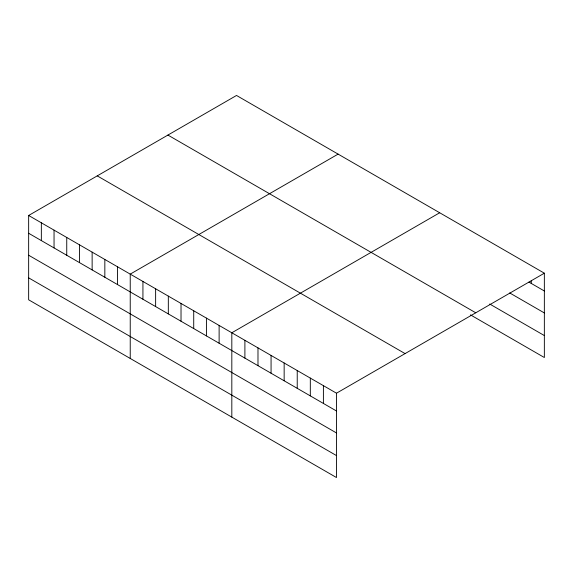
<?xml version="1.0" encoding="UTF-8"?>
<svg xmlns="http://www.w3.org/2000/svg" width="573" height="573" viewBox="0 0 573 573"><rect width="100%" height="100%" fill="white"/><g stroke="black" fill="none" stroke-linecap="round" stroke-linejoin="round"><path stroke-width="0.86" d="M28.65 215.477L336.48 393.2L336.48 477.538L28.65 299.808L28.65 215.477L236.52 95.462L544.35 273.192L544.35 357.523L470.469 314.871M338.106 154.116L130.236 274.123L130.236 358.462M439.684 212.762L231.821 332.777L231.821 417.108M336.48 393.2L544.35 273.192M528.958 282.095L544.35 290.984M509.719 292.946L544.35 312.937M489.707 304.019L544.35 335.563M167.925 135.07L475.755 312.794M97.245 175.875L405.075 353.598M28.65 233.268L336.48 410.991M28.65 255.229L336.48 432.952M28.65 277.855L336.48 455.578M531.264 280.763L531.264 283.427M323.401 385.65L323.401 403.442M310.315 378.094L310.315 395.886M297.229 370.545L297.229 388.336M284.151 362.988L284.151 380.78M271.065 355.439L271.065 373.231M257.986 347.883L257.986 365.674M244.9 340.326L244.9 358.118M219.122 325.443L219.122 343.234M206.423 318.115L206.423 335.907M193.724 310.781L193.724 328.573M181.025 303.454L181.025 321.245M168.326 296.119L168.326 313.911M155.627 288.792L155.627 306.584M142.935 281.458L142.935 299.249M117.537 266.796L117.537 284.588M104.838 259.462L104.838 277.253M92.138 252.134L92.138 269.926M79.439 244.8L79.439 262.592M66.747 237.473L66.747 255.264M54.048 230.138L54.048 247.93M41.349 222.811L41.349 240.603"/></g></svg>
